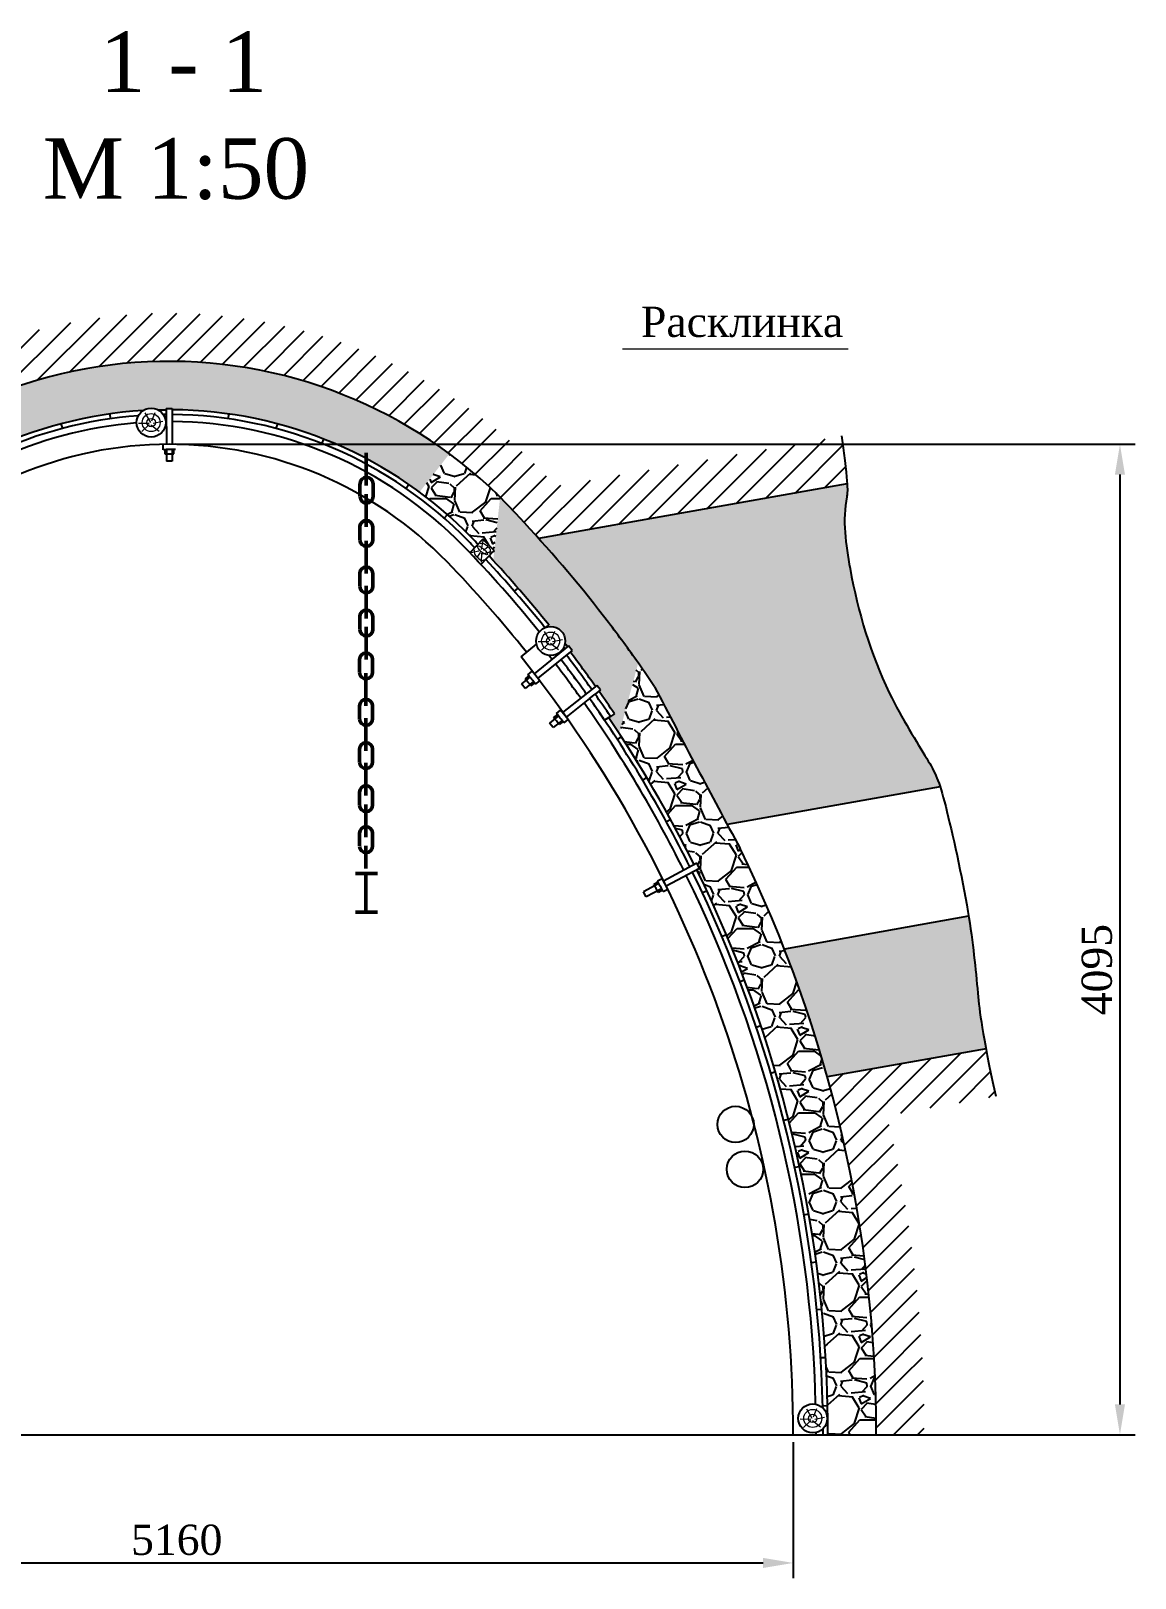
# Model space of a CAD drawing. Header units: millimetres. Extents: x -46762 to 161452, y -66984 to 31524.
# Drawn here: x 270 to 4834, y -23144 to -16747 of the extents above; entities that cross this region are included whole.
import ezdxf

# ---------------------------------------------------------------- set-up
doc = ezdxf.new("R2010")
doc.units = ezdxf.units.MM
doc.header["$LTSCALE"] = 0.5
doc.styles.get("Standard").update_dxf_attribs({"font": 'TIMES.TTF'})
doc.dimstyles.new('ISO-25', dxfattribs={"dimscale": 50, "dimtxt": 2.5, "dimasz": 2.5, "dimexe": 1.25, "dimexo": 0.625, "dimtad": 1, "dimdec": 0, "dimtxsty": 'Standard', "dimcen": 2.5, "dimadec": 0, "dimazin": 0, "dimtfac": 1, "dimtdec": 0, "dimtmove": 0, "dimatfit": 3, "dimfxl": 1, "dimarcsym": 0})
pattern_1 = [(228.0128, (169.7218929837644, 254), (-2032.001726589601, -2286.002808951258), [34.1721, -3383.05]), (184.9697, (146.8618929837644, 228.6), (3048.004930617913, 253.9982075387458), [58.6405, -5805.4]), (132.5104, (88.4418929837644, 223.52), (2539.998151833169, -2794.002729246041), [41.34819999999999, -4093.47]), (267.2737, (-10.61810701623559, 160.02), (253.9988970828173, 5079.998365336643), [53.40049999999999, -5286.639999999999]), (292.8337, (-13.15810701623559, 106.68), (-1270.003605550191, 3048.001733005111), [52.3634, -5183.98]), (357.2737, (7.16189298376441, 58.42), (-5079.998365336643, 253.9988970828175), [53.40049999999999, -5286.639999999999]), (37.6942, (60.50189298376442, 55.88), (-3302.002086123993, -2539.997735698489), [70.61939999999998, -6991.310000000001]), (72.2553, (116.3818929837644, 99.06), (1778.00355654672, 5588.00162060364), [66.672, -6600.53]), (121.4296, (136.7018929837644, 162.56), (-2032.000523526448, 3301.996115997269), [53.5813, -5304.55]), (175.2364, (108.7618929837644, 208.28), (2793.997805305446, -253.9976162721156), [61.1713, -2997.39]), (222.3974, (47.80189298376441, 213.36), (-3048.000091723971, -2793.996365063697), [79.1078, -7831.68]), (138.8141, (240.8418929837644, 157.48), (-1777.998867422474, 1523.997655712401), [27.0005, -2673.06]), (171.4692, (220.5218929837644, 175.26), (3301.99495955914, -508.0012800045699), [51.36819999999999, -5085.459999999999]), (225, (169.7218929837644, 182.88), (-5.329070518200751e-14, -253.9998268700197), [35.9209, -323.289]), (203.1986, (151.9418929837644, 213.36), (1270.004282559083, 508.0022274306265), [19.3441, -1915.06]), (291.8014, (134.1618929837644, 205.74), (-254.0001781894509, 762.0004908731864), [27.3566, -1340.48]), (30.9638, (144.3218929837644, 180.34), (761.9991954808227, 508.0003958660552), [44.432, -1436.63]), (161.5651, (182.4218929837644, 203.2), (508.0002318180981, -253.9996222465077), [32.1287, -771.0899999999999]), (16.38950000000001, (-13.15810701623559, 205.74), (2540.001401396935, 761.9984149967804), [45.00880000000001, -4455.88]), (70.3462, (30.02189298376442, 218.44), (-1015.997168867651, -2793.9960488545), [37.7599, -3738.219999999999]), (293.1986, (182.4218929837644, 254), (-508.0022274306264, 1270.004282559083), [38.688, -1895.72]), (343.6105, (197.6618929837644, 218.44), (-2540.001401396935, 761.9984149967811), [45.0088, -4455.879999999999]), (339.444, (-13.15810701623559, 48.26000000000001), (-1270.001576425591, 507.9993836050138), [43.4035, -2126.77]), (294.7751, (27.48189298376441, 33.02), (-1269.997040362684, 2793.998702615667), [36.36719999999999, -3600.36]), (66.80140000000002, (184.9618929837644, 0), (508.0022274306268, 1270.004282559083), [38.688, -1895.72]), (17.354, (200.2018929837644, 35.56), (-3302.000178185996, -1015.998467560563), [42.57829999999999, -4215.239999999999]), (69.444, (60.50189298376442, 0), (-507.9993836050144, -1270.001576425591), [21.7018, -2148.48]), (101.3099, (169.7218929837644, 0), (-253.9987462887348, 1015.996746090262), [12.9515, -1282.2]), (165.9638, (167.1818929837644, 12.7), (762.0005354697173, -253.9995604123641), [52.3634, -994.905]), (186.0090000000001, (116.3818929837644, 25.4), (2539.996254442795, 253.9994068547858), [48.5267, -4804.139999999999]), (303.6901, (144.3218929837644, 157.48), (-254.0000871307233, 507.999509923184), [36.6324, -879.178]), (353.1572, (164.6418929837644, 127), (4318.001785664343, -508.002275165484), [63.95569999999999, -6331.599999999999]), (60.94540000000001, (228.1418929837644, 119.38), (-1015.997636582909, -1777.995761083413), [26.1508, -2588.94]), (90, (240.8418929837644, 142.24), (-254, 254), [15.24, -238.76]), (120.2564, (111.3018929837644, 33.02), (1015.997846683611, -1777.999103247756), [35.2867, -3493.39]), (48.01279999999999, (93.5218929837644, 63.5), (2032.001726589601, 2286.002808951258), [68.3443, -3348.88]), (0, (139.2418929837644, 114.3), (254, 254), [66.04, -187.96]), (325.3048, (205.2818929837644, 114.3), (-2539.995599095369, 1778.000169048476), [40.161, -3975.93]), (254.0546, (238.3018929837644, 91.44), (-254.0006479701474, -1016.002420320363), [36.9829, -1812.17]), (207.646, (228.1418929837644, 55.88), (-4825.998304902272, -2540.001597472339), [60.2145, -5961.25]), (175.4261, (174.8018929837644, 27.94), (-3302.000760474751, 253.9987711219462), [63.70289999999999, -6306.579999999999]), (175.4261, (174.8018929837644, 27.94), (-3302.000760474751, 253.9987711219462), [63.70289999999999, -6306.579999999999])]
pattern_2 = [(45, (-13.15810701623559, 0), (-49.99999991609842, 49.99999991609842), [])]

# ---------------------------------------------------------------- blocks, each defined once
blk = doc.blocks.new('*D26')
at = {"color": 0, "lineweight": -2}
for p, q in [((872.5995137387073, -18456.24715685243), (4834.300259120523, -18456.24715685243)), ((4771.800259120523, -18581.24715685243), (4771.800259120523, -22426.24715685242)), ((872.5995137387073, -22551.24715685242), (4834.300259120522, -22551.24715685242))]:
    blk.add_line(p, q, dxfattribs=at)
at = {"color": 0}
for points in [[(4750.96692578719, -18581.24715685243), (4792.633592453856, -18581.24715685243), (4771.800259120523, -18456.24715685243)], [(4750.96692578719, -22426.24715685242), (4792.633592453856, -22426.24715685242), (4771.800259120522, -22551.24715685242)]]:
    blk.add_solid(points, dxfattribs=at)
at = {"layer": 'Defpoints', "color": 0}
for p in [(841.3495137387073, -18456.24715685243), (841.3495137387073, -22551.24715685242), (4771.800259120522, -22551.24715685242)]:
    blk.add_point(p, dxfattribs=at)
at = {"color": 0, "lineweight": 15, "insert": (4676.788543186857, -20628.2854177612), "char_height": 125, "attachment_point": 5, "rotation": 90}
blk.add_mtext('4095', dxfattribs=at)
blk = doc.blocks.new('*D27')
at = {"color": 0, "lineweight": -2}
for p, q in [((-1738.650486261311, -22582.49715685242), (-1738.650486261311, -23144.02212011595)), ((3421.349513738725, -22582.49715685242), (3421.349513738725, -23144.02212011595)), ((-1613.650486261311, -23081.52212011595), (3296.349513738725, -23081.52212011595))]:
    blk.add_line(p, q, dxfattribs=at)
at = {"color": 0}
for points in [[(-1613.650486261311, -23060.68878678262), (-1613.650486261311, -23102.35545344928), (-1738.650486261311, -23081.52212011595)], [(3296.349513738725, -23060.68878678262), (3296.349513738725, -23102.35545344928), (3421.349513738725, -23081.52212011595)]]:
    blk.add_solid(points, dxfattribs=at)
at = {"layer": 'Defpoints', "color": 0}
for p in [(-1738.650486261311, -22551.24715685242), (3421.349513738725, -22551.24715685242), (3421.349513738725, -23081.52212011595)]:
    blk.add_point(p, dxfattribs=at)
at = {"color": 0, "lineweight": 15, "insert": (872.5493067541647, -22986.69064931566), "char_height": 125, "attachment_point": 5}
blk.add_mtext('5160', dxfattribs=at)

msp = doc.modelspace()

# ---------------------------------------------------------------- hatches: boundary and pattern name
h = msp.add_hatch()
h.set_pattern_fill('JIS_WOOD', color=256, scale=100, style=0)
h.set_pattern_definition(pattern_2)
edge = h.paths.add_edge_path()
edge.add_line((-2292.353780625987, -19463.2320483688), (-2726.512483673624, -19540.50821682856))
edge.add_spline(control_points=[(-2726.512483673623, -19540.50821682856), (-2705.440883752415, -19658.89424289674), (-2700.299411474011, -19712.04364160295), (-2701.42350272743, -19739.18597759902)], knot_values=[6.856157176669029, 6.856157176669029, 6.856157176669029, 6.856157176669029, 7.471717342654045, 7.471717342654045, 7.471717342654045, 7.471717342654045], degree=3, periodic=0)
edge.add_line((-2701.42350272743, -19739.18597759902), (-2044.430364857362, -19622.24737417459))
edge.add_line((-2044.430364857362, -19622.24737417459), (-2292.353780625987, -19463.2320483688))
h.paths.add_polyline_path([(-1149.752176267627, -19435.3489711892), (-1667.44888025809, -19352.00484962056), (-2292.353780625988, -19463.2320483688), (-2044.430364857354, -19622.24737417459), (-1169.532675020648, -19466.52380859757, 9.443227991601083e-05), (-1165.361444899602, -19458.37198033941, -0.001256160446215782)])
h.paths.add_polyline_path([(-885.2665031379584, -19079.30329660025, -0.0021483150070553), (-859.2197846717631, -19047.03685282438), (-998.950187520285, -18901.92344530489, 0.009528165634362176), (-1134.805769113903, -19073.01894913836, 0.03860197828573808), (-1276.705959580103, -19282.45628235515), (-1667.448880258098, -19352.00484962056), (-1149.752176267626, -19435.3489711892, -0.005158834354445834), (-1084.441459438075, -19341.6300030397, -0.01535532644743521)])
h.paths.add_polyline_path([(-660.9731409076194, -18818.60895994463), (-879.835965162406, -18762.26073204558, 0.008005262460198384), (-998.950187520285, -18901.92344530489), (-859.2197846717622, -19047.03685282438, -0.01567328875243226)])
h.paths.add_polyline_path([(-58.48760342114826, -18334.2051702041), (-58.48760342114826, -18111.37709786623, 0.1068924756798841), (-787.4445949579148, -18659.88829523641, 0.006013825029234316), (-879.8359651624078, -18762.26073204557), (-660.9731409076203, -18818.60895994463, -0.00462767003023524), (-599.7361848711632, -18753.5804920756, -0.08890661508683811)])
h.paths.add_polyline_path([(101.9015239279305, -18045.09614337182, 0.02011293871801803), (-58.48760342114849, -18111.37709786623), (-58.48760342114849, -18334.2051702041, -0.03658671929618306), (201.7691565105368, -18221.48661821235)])
h.paths.add_polyline_path([(1174.974809495013, -17939.37607463665, 0.05457416053127295), (709.0754656185603, -17917.33328250772, 0.07225544187139069), (101.901523927932, -18045.09614337182), (201.7691565105381, -18221.48661821235, -0.08589044668918588), (854.6914871446144, -18113.29296497202, -0.02566984642388013), (1054.667583432699, -18125.13559771409)])
h.paths.add_polyline_path([(1375.596512608083, -17980.90883238552, 0.02391423826066521), (1174.974809495012, -17939.37607463665), (1054.667583432696, -18125.13559771409, -0.04955850611083492), (1432.284417186691, -18205.43055102066)])
h.paths.add_polyline_path([(1375.596512608083, -17980.90883238552), (1432.284417186692, -18205.43055102066, -0.0821888849504107), (1999.931368368467, -18495.60685999557), (2122.700693633222, -18338.51956287593, 0.09754581676990039)])
h.paths.add_polyline_path([(2236.374234691832, -18429.48505579312, 0.01698925028137538), (2122.700693633223, -18338.51956287593), (1999.931368368466, -18495.60685999557, -0.03535196682693502), (2209.523296388624, -18674.75523415981)])
h = msp.add_hatch()
h.set_pattern_fill('GRAVEL', color=256, scale=10, style=0)
h.set_pattern_definition(pattern_1)
h.paths.add_polyline_path([(1999.931368368466, -18495.60685999557, 0.08218888495041062), (1432.284417186692, -18205.43055102066), (1491.240972883253, -18438.93763349616, -0.06350096472885206), (1876.310685814993, -18653.78349612622)])
h.paths.add_polyline_path([(1432.284417186692, -18205.43055102066, 0.04955850611083491), (1054.667583432697, -18125.13559771409), (931.3317831625321, -18315.57136941656, -0.08279827322002213), (1491.240972883253, -18438.93763349616)])
h.paths.add_polyline_path([(1054.667583432697, -18125.13559771409, 0.02566984642370949), (854.6914871459437, -18113.29296497204, 0.08589044668935851), (201.7691565105378, -18221.48661821235), (302.1117621783916, -18398.71601078705, -0.06335832113819156), (733.6673288585414, -18316.57662854559, -0.2736805203015573), (794.6931703989451, -18313.44007625049, 0.002713366432953939), (829.1947194304494, -18313.29003723035), (829.1795131363938, -18308.87715963235), (853.080231437245, -18308.87715963235), (853.0984020384777, -18313.28675466155, -0.0112272815939816), (931.3317831625321, -18315.57136941656)])
h.paths.add_polyline_path([(302.1117621783922, -18398.71601078705), (201.7691565105368, -18221.48661821235, 0.03658671929618287), (-58.48760342114838, -18334.2051702041), (-58.48760342114838, -18563.5666928592, -0.05714157641611951)])
h.paths.add_polyline_path([(-58.48760342114838, -18563.5666928592), (-58.48760342114815, -18334.2051702041, 0.08890661508682592), (-599.7361848710997, -18753.58049207553, 0.004627670030240152), (-660.9731409076217, -18818.60895994463), (-473.3347249286788, -18866.91817948524), (-472.1244182538668, -18865.62356673835), (-470.1048329661265, -18867.74974459464), (-440.2083838251363, -18875.4468577764, -0.07116704708424075)])
h.paths.add_polyline_path([(-493.8965592613331, -18931.60423282323), (-514.3621460024474, -18910.80343881635), (-473.3347249286761, -18866.91817948523), (-660.9731409076207, -18818.60895994463, 0.01567328875243234), (-859.2197846717618, -19047.03685282439), (-719.4122194280812, -19192.23039536006, -0.01674852804763403)])
h.paths.add_polyline_path([(-712.4433056976504, -19215.10554569275), (-729.3417308469611, -19204.55290891902, -0.0007688273582358811), (-719.4122194280785, -19192.23039536006), (-859.2197846717627, -19047.03685282438, 0.002148315007060568), (-885.2665031380207, -19079.30329660033, 0.01535532644773944), (-1084.441459441918, -19341.6300030451, 0.005158834354146529), (-1149.752176267625, -19435.3489711892), (-939.5603105098661, -19469.18781211174), (-927.021496986897, -19453.33468243172), (-921.5443427560476, -19457.6667617702, -0.008269184422822208), (-816.8643926656832, -19315.73953158288), (-823.1531555534353, -19310.76552160939), (-808.2647394482643, -19291.94173171788), (-786.5688811513505, -19309.10177058064, -0.0002263584210774982), (-783.6316091134827, -19305.29310908245, -0.1536795557630879), (-794.4508827770442, -19270.92370179893, -0.5290145439488241)])
h.paths.add_polyline_path([(2309.977525197875, -18781.43754588325, 0.01877110490225179), (2209.523296388624, -18674.75523415981), (2180.885065030266, -18936.35145973869, -0.015971959218749), (2401.147503945093, -19190.72803596839), (2522.925467787004, -19023.78993805125, 0.01472471085956862)])
h.paths.add_polyline_path([(2657.85510535558, -19193.51846862215, 0.009895117298773766), (2522.925467787002, -19023.78993805125), (2401.147503945092, -19190.72803596839, -0.0008364754691471786), (2412.231554837897, -19204.43376134788), (2398.752474301966, -19212.85110436551, -0.5154483100203138), (2478.360868887515, -19269.55657907278, -0.03962206809841685), (2477.609673380424, -19279.02120617378, -0.0008156559735097356), (2488.26325423149, -19292.79466579013), (2492.143566858787, -19289.64721812726), (2507.262431222347, -19308.28642251895), (2498.98033471802, -19315.00430012057, -0.008701968164894505), (2603.858800606456, -19457.22317639861), (2608.842460273803, -19453.26042257283), (2623.779514420307, -19472.04564052272), (2617.754461795726, -19476.83645729839, -0.005889530010157583), (2682.181452820967, -19570.10447727349), (2665.59940407605, -19581.28641178509), (2658.081297712077, -19586.3561697085, -0.003730074393288743), (2701.801161187188, -19652.24330364669), (2780.425816167037, -19360.47559704182, 0.009739684737776167)])
h = msp.add_hatch()
h.set_pattern_fill('JIS_WOOD', color=256, scale=100, style=0)
h.set_pattern_definition(pattern_2)
h.paths.add_polyline_path([(2865.257582519677, -18554.50739885875), (2440.297640311053, -18629.4277117381, 0.03335371454601618), (2236.374234691832, -18429.48505579312), (2209.523296388624, -18674.75523415981, -0.01877110490225183), (2309.977525197876, -18781.43754588325, -0.003947487004932683), (2368.464545016059, -18845.17624052875), (2695.247090067385, -18787.5645739055)])
h.paths.add_polyline_path([(3004.217422809656, -18530.00881986778), (2865.257582519679, -18554.50739885874), (2695.247090067388, -18787.5645739055), (2946.761206440633, -18743.22270913038)])
edge = h.paths.add_edge_path()
edge.add_spline(control_points=[(3644.206111353988, -18620.26337743278), (3642.109446358922, -18586.45335182247), (3635.922850477183, -18528.18610311973), (3621.316076483689, -18421.21450864306)], knot_values=[1.690036786645603, 1.690036786645603, 1.690036786645603, 1.690036786645603, 2.253640192480693, 2.253640192480693, 2.253640192480693, 2.253640192480693], degree=3, periodic=0)
edge.add_line((3621.316076483689, -18421.21450864306), (3004.217422809656, -18530.00881986779))
edge.add_line((3004.217422809656, -18530.00881986779), (2946.761206440633, -18743.22270913038))
edge.add_line((2946.761206440633, -18743.22270913038), (3644.206111353988, -18620.26337743278))
h = msp.add_hatch()
h.set_pattern_fill('GRAVEL', color=256, scale=10, style=0)
h.set_pattern_definition(pattern_1)
h.paths.add_polyline_path([(2209.523296388623, -18674.75523415981, 0.03535196682693493), (1999.931368368466, -18495.60685999557), (1876.310685814993, -18653.78349612622, -0.04138343957697469), (2093.145108613453, -18843.37590386704, -0.001703302032874129), (2118.318452223721, -18869.56855637971), (2138.594041402479, -18848.11322723266), (2184.363802228967, -18895.86913250495), (2163.6925153506, -18917.82191410037, -0.001199517652580083), (2180.885065030266, -18936.35145973869)])
h = msp.add_hatch(color=253)
h.paths.add_polyline_path([(2695.247090067388, -18787.5645739055), (2368.464545016058, -18845.17624052875, -0.01077659745839127), (2522.925467787002, -19023.78993805125)])
h.paths.add_polyline_path([(2946.761206440633, -18743.22270913038), (2695.247090067387, -18787.5645739055), (2522.925467787003, -19023.78993805125, -0.009895117298601997), (2657.855105353295, -19193.51846861916, -0.009739684737953272), (2780.425816167037, -19360.47559704183)])
edge = h.paths.add_edge_path()
edge.add_spline(control_points=[(3821.504987760224, -19490.37748385543), (3820.460929646987, -19488.26270011154), (3740.855500241616, -19326.11426137462), (3661.725490179993, -19054.33215048789), (3622.756186995284, -18759.73625996296), (3646.324679899787, -18654.42661140636), (3644.206111353988, -18620.26337743278)], knot_values=[2.253640192480692, 2.253640192480692, 2.253640192480692, 2.253640192480692, 2.396191259697293, 13.17190060651644, 19.12663813013647, 19.69612941783253, 19.69612941783253, 19.69612941783253, 19.69612941783253], degree=3, periodic=0)
edge.add_line((3644.206111353988, -18620.26337743278), (2946.761206440633, -18743.22270913038))
edge.add_line((2946.761206440633, -18743.22270913038), (2780.425816167036, -19360.47559704182))
edge.add_arc((-1565.938962181745, -22422.86588984141), 5316.871363114213, 35.158001535247706, 35.16801066170939, ccw=False)
edge.add_arc((-1308.955109011174, -22258.18597782747), 5011.959393928199, 33.96077039217681, 35.310535637683074, ccw=False)
edge.add_arc((34820.06756198583, -2984.494352661011), 35966.62071751757, 207.2602279953699, 208.1339884526317)
edge.add_line((3103.000131869976, -19944.01791528649), (3821.504987760218, -19490.37748385542))
h = msp.add_hatch()
h.set_pattern_fill('GRAVEL', color=256, scale=10, style=0)
h.set_pattern_definition(pattern_1)
h.paths.add_polyline_path([(2848.065502751568, -19458.37944883929, 0.005935759205545533), (2780.424979522559, -19360.47870174023), (2701.801161187187, -19652.2433036467, -0.02176061164223538), (2936.831213877429, -20048.93152725529), (3103.000131869969, -19944.01791528649, -0.003812517685094483)])
h.paths.add_polyline_path([(3201.98844733691, -20127.85688565223, -0.001451315684669763), (3103.000131869972, -19944.01791528649), (2936.831213877429, -20048.9315272553, -0.007720374396555207), (3011.81041618478, -20194.40001311056), (3022.786144036848, -20188.52727648881), (3034.108793849276, -20209.68850521558), (3022.428716347417, -20215.93811524732, -0.02323951436780838), (3218.610452137816, -20667.83194586165), (3353.853479215533, -20465.76135702108, 0.01683641712989142)])
h.paths.add_polyline_path([(3353.853479215533, -20465.76135702108), (3218.610452137816, -20667.83194586165, -0.02785199799142586), (3397.229436281307, -21230.43764716701), (3611.807944421268, -21264.54395943742, 0.03819310534533427)])
h.paths.add_polyline_path([(3611.807944421268, -21264.54395943742), (3397.229436281308, -21230.43764716701, -0.023383014304068), (3498.120451082116, -21715.74114049796), (3689.092262365349, -21644.24738248961, 0.01761068326837443)])
h.paths.add_polyline_path([(3689.092262365349, -21644.2473824896), (3498.120451082114, -21715.74114049796, -0.02166301094849761), (3550.771007646445, -22171.96738831686), (3756.585799853166, -22259.00643153797, 0.02812110491248623)])
h = msp.add_hatch(color=253)
edge = h.paths.add_edge_path()
edge.add_spline(control_points=[(3904.886453275738, -19642.4467659115), (3877.416731558691, -19596.04192502823), (3847.997744729507, -19544.04030758385), (3821.504978373942, -19490.37748978161)], knot_values=[19.69613672661081, 19.69613672661081, 19.69613672661081, 19.69613672661081, 23.31392890785401, 23.31392890785401, 23.31392890785401, 23.31392890785401], degree=3, periodic=0)
edge.add_line((3821.504978373945, -19490.37748978161), (3103.000131869969, -19944.01791528649))
edge.add_arc((34820.06756198801, -2984.4943526651), 35966.62071751758, 208.1339884526243, 208.2854831766326)
edge.add_line((3147.953315690283, -20027.82105279115), (3713.729918692629, -19928.05937262825))
edge.add_line((3713.729918692629, -19928.05937262825), (3904.88645327574, -19642.4467659115))
edge = h.paths.add_edge_path()
edge.add_spline(control_points=[(4028.509476519575, -19872.55524360787), (4012.690118888385, -19823.51356984325), (3987.890336947707, -19777.84993246895), (3930.585346004901, -19685.86012991485), (3904.886453275738, -19642.4467659115)], knot_values=[23.31392890785401, 23.31392890785401, 23.31392890785401, 23.31392890785401, 28.01313653641975, 31.39770861690331, 31.39770861690331, 31.39770861690331, 31.39770861690331], degree=3, periodic=0)
edge.add_line((3904.886453275741, -19642.4467659115), (3713.729918692628, -19928.05937262825))
edge.add_line((3713.729918692628, -19928.05937262825), (4028.509476519576, -19872.55524360788))
h = msp.add_hatch(color=253)
edge = h.paths.add_edge_path()
edge.add_spline(control_points=[(4218.112559699401, -20956.09237749208), (4195.343896441209, -20835.79501221635), (4180.072314987082, -20685.88298931461), (4166.563450119837, -20532.90317444192), (4146.844684162277, -20410.17419026989)], knot_values=[40.3338281079654, 40.3338281079654, 40.3338281079654, 40.3338281079654, 43.56418840867772, 49.1960719581348, 49.1960719581348, 49.1960719581348, 49.1960719581348], degree=3, periodic=0)
edge.add_line((4146.844684162276, -20410.17419026989), (3385.371843122174, -20544.44239722199))
edge.add_arc((-1738.120821198822, -22551.17806300209), 5502.469001608727, 15.595990679790987, 21.388956087326505, ccw=False)
edge.add_line((3561.754877995546, -21071.82594577173), (4218.112559699402, -20956.09237749208))
h = msp.add_hatch()
h.set_pattern_fill('JIS_WOOD', color=256, scale=100, style=0)
h.set_pattern_definition(pattern_2)
edge = h.paths.add_edge_path()
edge.add_spline(control_points=[(4258.195138280552, -21152.11005980901), (4240.780592580304, -21071.22741482287), (4227.862544297844, -21007.60853872503), (4218.084239008975, -20956.09737119392)], knot_values=[49.19570011286139, 49.19570011286139, 49.19570011286139, 49.19570011286139, 50.58035950826422, 50.58035950826422, 50.58035950826422, 50.58035950826422], degree=3, periodic=0)
edge.add_line((4218.084239008974, -20956.09737119392), (3561.754877995547, -21071.82594577173))
edge.add_arc((-1738.12082119884, -22551.17806300207), 5502.469001608739, 13.52257725318941, 15.595990679790873, ccw=False)
edge.add_line((3611.807944421267, -21264.54395943742), (3825.043016776438, -21298.43673848501))
edge.add_arc((-1738.120821198823, -22551.17806300219), 5702.469001608751, 12.69047475942392, 13.38360303811668)
edge.add_line((3809.481440878826, -21231.23039127438), (4258.195138280553, -21152.11005980901))
h.paths.add_polyline_path([(3825.043016776437, -21298.43673848501), (3611.807944421267, -21264.54395943742, -0.01761068326837428), (3689.09226236535, -21644.2473824896), (3879.79978484411, -21572.85256578418, 0.0122695842864682)])
h.paths.add_polyline_path([(3879.799784844108, -21572.85256578418), (3689.092262365349, -21644.2473824896, -0.02812110491248607), (3756.585799853166, -22259.00643153797), (3960.630414592737, -22345.29686698692, 0.03408893924918257)])
h = msp.add_hatch()
h.set_pattern_fill('GRAVEL', color=256, scale=10, style=0)
h.set_pattern_definition(pattern_1)
h.paths.add_polyline_path([(3756.585799853166, -22259.00643153797), (3550.771007646445, -22171.96738831686, -0.01264951235018519), (3563.181074603603, -22439.93183797361, -0.005248185802450601), (3564.349513738727, -22551.24715685242), (3764.349513738725, -22551.24715685242, 0.005248136141682134), (3763.137030449629, -22435.73472910521, 0.008035533703969422)])
h = msp.add_hatch()
h.set_pattern_fill('JIS_WOOD', color=256, scale=100, style=0)
h.set_pattern_definition(pattern_2)
h.paths.add_polyline_path([(3959.858138108212, -22344.9702713832), (3756.585799853166, -22259.00643153797, -0.01328473598486032), (3764.348179976105, -22551.24715685242), (3963.09303215914, -22551.24715685242, 0.009179308840860947)])

# ---------------------------------------------------------------- linework, layer by layer
at = {"lineweight": 15}
for p, q in [((2714.901719677522, -18061.30465157198), (3648.705495403641, -18061.30465157198)), ((2137.851633130133, -18855.16758825847), (2131.488133657052, -18891.61892517163)), ((2089.992814180817, -18903.6577591994), (2121.107675142496, -18896.63383770252)), ((2127.471174615578, -18903.6577591994), (2113.749878878382, -18924.72191380816)), ((2183.629057458978, -18896.55773887802), (2130.083273327448, -18953.5084251309)), ((2132.164255475885, -18906.66366276577), (2131.488133657052, -18944.11950416119)), ((2136.512646782006, -18909.67717621401), (2173.659574952119, -18899.97457609583)), ((2140.184916269293, -18894.28999390961), (2158.267860605059, -18879.5800911424))]:
    msp.add_line(p, q, dxfattribs=at)
for p, q in [((595.5348924625046, -18330.63657307066), (597.6382153922833, -18350.570222888)), ((829.1795131363938, -18308.87715963235), (853.080231437245, -18308.87715963235)), ((829.1795131363938, -18308.87715963235), (829.6875351879789, -18456.30552860443)), ((853.080231437245, -18308.87715963235), (853.685807736194, -18455.836866878)), ((1087.164135014169, -18330.63657307066), (1085.060812084401, -18350.5702228879)), ((393.5160411905104, -18371.7137576555), (399.9546567561264, -18390.74435582527)), ((1289.182986286163, -18371.7137576555), (1282.744370720608, -18390.74435582509)), ((816.7793362512311, -18478.61036022838), (816.2412937664085, -18456.61694052419)), ((866.45175690209, -18455.63306075148), (816.2472705753244, -18456.86125295337)), ((823.022082029358, -18478.4823625527), (823.022082029358, -18496.23296720149)), ((829.778204047936, -18478.30881560132), (829.9755121734888, -18526.19104683817)), ((853.7764700703447, -18477.83857021654), (853.9753084144577, -18526.09215097035)), ((860.5219890715416, -18496.23296720149), (860.5219890715416, -18477.64992192564)), ((1479.090267856909, -18434.08235296717), (1472.661317419094, -18453.07080768375)), ((823.022082029358, -18496.23296720149), (860.5219890715416, -18496.23296720149)), ((853.9753084144577, -18526.09215097035), (829.9755121734888, -18526.19104683817)), ((1661.524178329491, -18518.2736510849), (1650.996008655055, -18535.32587247586)), ((1832.302872819758, -18622.35023005038), (1821.605371375143, -18639.26887417854)), ((3644.206111353988, -18620.26337743278), (2368.464545016058, -18845.17624052875)), ((1991.685124907194, -18746.75225401891), (1977.998152016115, -18761.34991262784)), ((2138.594041402478, -18848.11322723266), (2084.809213566853, -18905.02753804043)), ((2138.594041402478, -18848.11322723266), (2184.363802228966, -18895.86913250495)), ((2130.086221249706, -18953.51159510423), (2184.363802228966, -18895.86913250495)), ((2268.242206798921, -19063.71294625631), (2284.202941999367, -19051.57268444007)), ((2398.752474301968, -19212.85110436551), (2412.231554837897, -19204.43376134788)), ((2295.848619323436, -19334.35160880676), (2359.943373253412, -19283.24585238586)), ((2492.143566858788, -19289.64721812726), (2349.773491118133, -19405.12821288009)), ((2507.262431222346, -19308.28642251894), (2365.090352136297, -19423.60681575137)), ((2507.262431222346, -19308.28642251894), (2492.143566858788, -19289.64721812726)), ((2332.863608970359, -19418.84436777722), (2297.985187778516, -19447.13538858122)), ((2328.194193116468, -19413.5603589206), (2312.414761627287, -19425.49234576304)), ((2348.089740109202, -19437.3965646019), (2313.104052142074, -19465.77459297291)), ((2324.574860651585, -19408.8188332942), (2341.512624353248, -19394.77916945254)), ((2351.846846718302, -19442.23597438633), (2336.167772840389, -19454.42117540795)), ((2373.372881402968, -19433.59904385256), (2341.32447234005, -19394.93512811764)), ((2356.299279396074, -19447.47319660184), (2373.372881402968, -19433.59904385256)), ((2313.104052142074, -19465.77459297291), (2297.985187778516, -19447.13538858122)), ((2608.842460273802, -19453.26042257284), (2467.864183187606, -19565.35921024383)), ((2579.389424370304, -19507.34239249088), (2483.090661968156, -19583.91429237942)), ((2579.334820213438, -19507.38581095165), (2602.125926790625, -19489.26347700212)), ((2623.779514420306, -19472.04564052272), (2602.125926790625, -19489.26347700212)), ((2623.779514420306, -19472.04564052272), (2608.842460273802, -19453.26042257284)), ((2446.105252902355, -19573.70741419889), (2430.267645267827, -19585.79210276949)), ((2442.356679922971, -19569.03268145883), (2459.294443624633, -19554.99301761715)), ((2491.154700674354, -19593.81289201719), (2459.106291611345, -19555.14897628227)), ((2475.972490463385, -19574.24309839625), (2475.346164410797, -19574.74112116001)), ((2682.181452820968, -19570.10447727349), (2665.59940407605, -19581.28641178509)), ((2450.641681058817, -19579.05367189569), (2413.163106629229, -19608.85473659889)), ((2428.100160775733, -19627.63995454877), (2413.163106629229, -19608.85473659889)), ((2465.869399406795, -19597.60776838993), (2428.100160775733, -19627.63995454877)), ((2469.752916087958, -19602.31130559149), (2454.034714460385, -19614.73947347141)), ((2474.08109866746, -19607.68704476645), (2491.154700674354, -19593.81289201719)), ((2665.59940407605, -19581.28641178509), (2641.497689741203, -19597.53915566782)), ((2711.182943679843, -19666.66456198808), (2693.961785667865, -19676.87114687334)), ((2815.878187149555, -19834.98546786296), (2798.248374716992, -19844.47089619581)), ((4028.509476519576, -19872.55524360788), (3147.953315690287, -20027.82105279115)), ((2914.829223611841, -20008.24438176833), (2896.885640738928, -20017.10157790949)), ((3022.786144036849, -20188.52727648881), (2885.261357847497, -20262.11208645649)), ((3034.108793849276, -20209.68850521558), (2896.209812596948, -20283.47353416459)), ((3034.108793849276, -20209.68850521558), (3022.786144036849, -20188.52727648881)), ((2866.062756798778, -20272.38460131698), (2802.356678133032, -20306.47154536755)), ((2862.94493280231, -20266.31070554843), (2845.402373612905, -20275.89799622462)), ((2860.400439953804, -20261.30386068016), (2879.978706292326, -20251.26934588467)), ((2902.667058251604, -20296.0722175904), (2879.761222432438, -20251.38081361994)), ((2890.994651722025, -20272.65419268615), (2890.735585222223, -20272.79281031055)), ((2813.679327945369, -20327.63277409433), (2802.356678133032, -20306.47154536755)), ((2876.910485330876, -20293.79994417931), (2813.679327945369, -20327.63277409433)), ((2879.881061958071, -20299.86267522819), (2862.30001696245, -20309.26496930714)), ((2882.992058629583, -20305.91571239024), (2902.667058251604, -20296.0722175904)), ((3045.333697461185, -20309.91176698025), (3063.897087136117, -20302.39282514311)), ((4146.352186519395, -20407.11794824764), (3385.26081818255, -20544.15895723483)), ((3126.392872584971, -20491.77098157239), (3144.590326831372, -20483.45409144693)), ((3200.85051025143, -20677.36911774474), (3219.680616356662, -20670.65089787146)), ((3268.283894692034, -20865.8103871017), (3287.123586664276, -20859.08759939282)), ((4218.112559699402, -20956.09237749208), (3561.754877995547, -21071.82594577173)), ((3328.529355286822, -21056.66445475506), (3347.395385165085, -21049.93226858303)), ((3381.858391197019, -21251.06338681419), (3401.484570601164, -21247.0920291141)), ((3427.30470643183, -21445.35568519384), (3447.011420007346, -21441.86243874281)), ((3465.473813518557, -21641.75319181412), (3485.169424416858, -21638.26157006445)), ((3496.17415582928, -21839.41854927788), (3515.886152987668, -21835.92410235511)), ((3518.892905596357, -22033.24476039642), (3538.883795779775, -22032.14069882872)), ((3534.691118271569, -22231.93959054216), (3554.702067333143, -22231.48542365356)), ((3542.995830904376, -22431.65961414612), (3562.990706228885, -22431.20688826044)), ((-2036.650486261311, -22551.24715685242), (4771.800259120522, -22551.24715685242))]:
    msp.add_line(p, q)
at = {"lineweight": 9}
for p, q in [((740.5929490504532, -18326.66428734523), (763.4324098939869, -18365.56924681212)), ((740.5929490504532, -18326.66428734523), (763.4324098939869, -18365.56924681212)), ((782.6431713513484, -18326.66428734523), (768.6226857967013, -18360.90039372834)), ((782.6431713513484, -18326.66428734523), (768.6226857967013, -18360.90039372834)), ((714.6359523564497, -18368.6807407525), (758.7645318907489, -18369.19986046709)), ((714.6359523564497, -18368.6807407525), (758.7645318907489, -18369.19986046709)), ((758.7645318907489, -18374.90695297969), (728.65082072921, -18403.95508656479)), ((758.7645318907489, -18374.90695297969), (728.65082072921, -18403.95508656479)), ((766.0275478449803, -18375.94519240851), (799.253177675102, -18401.36271233864)), ((766.0275478449803, -18375.94519240851), (799.253177675102, -18401.36271233864)), ((774.8577574976407, -18369.19986046709), (815.3464032819938, -18360.90039372834)), ((774.8577574976407, -18369.19986046709), (815.3464032819938, -18360.90039372834)), ((2392.123013107896, -19229.64239929137), (2414.96247395143, -19268.54735875826)), ((2434.173235408792, -19229.64239929137), (2420.152749854145, -19263.87850567448)), ((2366.166016413893, -19271.65885269864), (2410.294595948192, -19272.17797241323)), ((2406.071970378428, -19281.95827234195), (2380.180884786653, -19306.93319851093)), ((2410.294595948192, -19277.88506492583), (2406.071970378428, -19281.95827234195)), ((2417.557611902424, -19278.92330435465), (2450.783241732545, -19304.34082428478)), ((2426.387821555084, -19272.17797241323), (2466.876467339437, -19263.87850567448)), ((3475.62681083827, -22443.94138928987), (3498.466271681804, -22482.84634875676)), ((3517.677033139165, -22443.94138928987), (3503.656547584518, -22478.17749567298)), ((3449.669814144267, -22485.95784269714), (3493.798393678566, -22486.47696241173)), ((3493.798393678566, -22492.18405492433), (3463.684682517027, -22521.23218850942)), ((3501.061409632797, -22493.22229435315), (3534.287039462919, -22518.63981428327)), ((3509.891619285458, -22486.47696241173), (3550.380265069811, -22478.17749567298))]:
    msp.add_line(p, q, dxfattribs=at)
at = {"linetype": 'Continuous', "lineweight": 50}
for p, q in [((1656.260093492274, -18491.77003383277), (1656.260093492274, -18626.94704570343)), ((1656.260093492274, -18662.78068091804), (1656.260093492274, -18797.95769278888)), ((1655.135704636345, -18854.90837349978), (1655.135704636345, -18990.08538537062)), ((1655.135704636345, -19040.79233848504), (1655.135704636345, -19175.9693503557)), ((1655.135704636345, -19210.54132095574), (1655.135704636345, -19345.71833282657)), ((1654.011315780415, -19402.66901353748), (1654.011315780415, -19537.84602540832)), ((1654.011315780415, -19588.55297852274), (1654.011315780415, -19723.7299903934)), ((1654.011315780415, -19772.92569014585), (1654.011315780415, -19908.10270201651)), ((1654.011315780415, -19945.20837487248), (1654.011315780415, -20080.38538674314)), ((1654.011315780415, -20116.67813507479), (1654.011315780415, -20210.37445964935)), ((1611.577218712258, -20231.25667988875), (1702.843570862988, -20231.25667988875)), ((1654.179441544838, -20231.25667988875), (1654.179441544838, -20391.25667988875)), ((1611.577218712258, -20391.25667988875), (1702.843570862988, -20391.25667988875))]:
    msp.add_line(p, q, dxfattribs=at)
at = {"lineweight": 50}
for p, q in [((1630.017877955808, -18672.50520106959), (1630.017877955808, -18619.61639638916)), ((1684.0876182910476, -18672.50520106959), (1684.0876182910476, -18619.61639638916)), ((1628.893489099879, -18850.78623794156), (1628.893489099879, -18797.89743326089)), ((1682.9632294351186, -18850.78623794156), (1682.9632294351186, -18797.89743326089)), ((1628.893489099879, -19043.02243738293), (1628.893489099879, -18990.13363270249)), ((1682.9632294351186, -19043.02243738293), (1682.9632294351186, -18990.13363270249)), ((1628.893489099879, -19221.52750572187), (1628.893489099879, -19168.63870104143)), ((1682.9632294351186, -19221.52750572187), (1682.9632294351186, -19168.63870104143)), ((1627.76910024395, -19398.54687797926), (1627.76910024395, -19345.65807329859)), ((1681.8388405791898, -19398.54687797926), (1681.8388405791898, -19345.65807329859)), ((1627.76910024395, -19590.78307742062), (1627.76910024395, -19537.89427274019)), ((1681.8388405791898, -19590.78307742062), (1681.8388405791898, -19537.89427274019)), ((1627.76910024395, -19769.28814575956), (1627.76910024395, -19716.39934107913)), ((1681.8388405791898, -19769.28814575956), (1681.8388405791898, -19716.39934107913)), ((1627.76910024395, -19947.79318100722), (1627.76910024395, -19894.90437632632)), ((1681.8388405791898, -19947.79318100722), (1681.8388405791898, -19894.90437632632)), ((1627.76910024395, -20117.14412885271), (1627.76910024395, -20064.25532417205)), ((1681.8388405791898, -20117.14412885271), (1681.8388405791898, -20064.25532417205))]:
    msp.add_line(p, q, dxfattribs=at)
for centre, radius in [((766.8308048300714, -18366.57846712664), 60), ((2418.360868887515, -19269.55657907278), 60), ((3182.845310339926, -21268.39209410362), 75), ((3221.622180255887, -21453.94699253626), 75), ((3501.864666617888, -22483.85556907128), 60)]:
    msp.add_circle(centre, radius)
at = {"lineweight": 9}
for centre, radius in [((766.8308048300714, -18366.57846712664), 37.19834444281821), ((766.8308048300714, -18366.57846712664), 37.19834444281821), ((766.8308048300714, -18366.57846712664), 17.45906705723387), ((766.8308048300714, -18366.57846712664), 17.45906705723387), ((2418.360868887515, -19269.55657907278), 37.19834444281821), ((2418.360868887515, -19269.55657907278), 17.45906705723387), ((3501.864666617888, -22483.85556907128), 37.19834444281821), ((3501.864666617888, -22483.85556907128), 17.45906705723387)]:
    msp.add_circle(centre, radius, dxfattribs=at)
for centre, radius, start, end in [((840.8247212443213, -20053.82081316964), 1940.5773926404, 89.59057859469968, 137.9308086363515), ((839.4195046071669, -20065.5087832282), 1952.275552912617, 41.12701905239059, 89.55179018272534), ((840.6950213841099, -20053.64763186425), 1740.365075936034, 93.52575848283435, 137.9320386775018), ((841.3495137387091, -20056.24715685244), 1723.000000000005, 94.23535292777947, 135.9015000000015), ((798.1199812881066, -15134.5375862088), 3178.904337067434, 269.938236002614, 270.5600922560305), ((841.3495137387072, -20056.24715685243), 1723, 90.40190103922245, 90.81515500652642), ((841.3495137387108, -20056.24715685243), 1722.999999999998, 44.09849999999855, 89.6065645661632), ((841.3495568077512, -20056.24695016008), 1742.999793016778, 44.09520237108897, 89.60656593523773), ((841.3495137387072, -20056.24715685243), 1694, 94.55429848459708, 135.9015000000016), ((841.3495137387072, -20056.24715685243), 1694, 90.4054013720096, 90.49620944967486), ((841.3495137387072, -20056.24715685243), 1694, 44.09849999999845, 89.59578699891989), ((841.3495137387072, -20056.24715685243), 1600, 90, 135.9015000000016), ((942.4367129377897, -23615.07356205165), 5138.000000000036, 90.84375477681475, 91.40139261365985), ((841.3495137387072, -20056.24715685243), 1600, 44.09849999999845, 90), ((-1697.378790798018, -22517.31582104586), 5478.657785460242, 37.34989958056345, 42.9920306897898), ((-1738.650486261311, -22551.24715685242), 5312.069645983351, 43.65686385935734, 44.05835329010136), ((-1738.650486501518, -22551.24715708303), 5332.069646316343, 43.66798559669869, 44.05835329008732), ((-1738.650486261311, -22551.24715685242), 5283.069645983351, 38.92283543238894, 44.05835329010136), ((-1738.650486261311, -22551.24715685242), 5312.069645983351, 38.91398595887131, 42.94238126041949), ((-1689.579965423455, -22510.30301252195), 5268.171338672175, 38.86719836646503, 42.9940056356112), ((-1738.650486261311, -22551.24715685242), 5189.069645983351, 38.56699999999449, 44.05835329010136), ((-1565.938962174825, -22422.86588985124), 5316.871363114215, 35.15800153536723, 37.40011140056376), ((-1738.650486261311, -22551.24715685242), 5312.069645983351, 37.62131139516151, 37.6636149471958), ((-1738.650485920329, -22551.24715658878), 5337.069645552338, 37.62798927412127, 37.81492381193558), ((-1534.096035405677, -22398.95296204402), 5077.050753796893, 35.40955169102522, 37.40384555046213), ((-1738.650486261311, -22551.24715685242), 5160.000000000036, 0, 38.56699999999449), ((-1738.650486261311, -22551.24715685242), 5254.000000000036, 37.60555479068918, 37.8260446950613), ((-1738.650486261311, -22551.24715685242), 5254.000000000036, 35.42486292091831, 37.34373187034271), ((-1738.650486261311, -22551.24715685242), 5283.000000000036, 37.61346695589127, 37.65493160076758), ((-1738.650486261311, -22551.24715685242), 5283.069645983351, 37.61348585304523, 37.65476547368682), ((-1738.650486261311, -22551.24715685242), 5283.000000000036, 35.44170401683998, 37.35308233752863), ((-1738.650486261311, -22551.24715685242), 5283.069645983351, 35.44174423929878, 37.35310466986317), ((-1738.650486261311, -22551.24715685242), 5312.069645983351, 35.45840075489814, 37.36235275463889), ((-1308.955109011151, -22258.18597782751), 5011.959393928199, 33.96077039217722, 35.31053563767286), ((-1631.162862032314, -22687.71850686402), 5118.000000000036, 39.17936470574545, 39.59840444241174), ((-1631.162862032314, -22687.71850686402), 5138.000000000036, 39.0976005066731, 39.65523834353952), ((-1738.650486261349, -22551.24715685245), 5283.000000000082, 26.38073102998557, 35.18101526753149), ((-1738.650486261311, -22551.24715685242), 5283.069645983351, 33.99335329010442, 35.18105893723175), ((-1738.650486261311, -22551.24715685242), 5312.069645983351, 33.99335329010442, 35.19914295851954), ((-1308.955109011151, -22258.18597782751), 4811.959393928199, 33.96077039217722, 35.31053563767286), ((34820.06756198627, -2984.494352661713), 35966.62071751765, 207.2602279953686, 208.4666052729894), ((-1513.381042760928, -22847.93235502865), 5138.000000000036, 39.0976005066731, 39.65523834353952), ((-1738.650486261311, -22551.24715685242), 5254.000000000036, 26.37096382418935, 35.16273079590862), ((-1513.381042760928, -22847.93235502865), 5118.000000000036, 39.17785626727373, 39.59715629411595), ((-1735.936999351194, -22549.48628063883), 5299.767622191446, 26.3833828829524, 33.99397119148479), ((-1738.120821198821, -22551.17806300209), 5502.469001608727, 359.9992805436954, 26.12979784377998), ((-1712.014671273308, -22604.8191797302), 5118.000000000036, 26.64912963517558, 27.06784062676652), ((-1712.014671273308, -22604.8191797302), 5138.000000000036, 26.57901593227805, 27.13665376913099), ((-1738.650486261311, -22551.24715685242), 5254.000000000036, 1.376208079192326, 26.10909399880428), ((-1738.650486261317, -22551.24715685241), 5283.000000000043, 1.202784544369319, 26.12030027546889), ((-1738.120821198826, -22551.1780630021), 5302.469001608733, 1.202158253561975, 26.12979784378001), ((-1738.650486270353, -22551.2471568525), 5303.000000009079, 9.433490398824945e-13, 1.202784544368272), ((-1738.650486261311, -22551.24715685242), 5254.000000000036, 0, 0.09732672209522224), ((-1738.650486261311, -22551.24715685242), 5283.000000000036, 0, 0.2707502569195383)]:
    msp.add_arc(centre, radius, start, end)
at = {"linetype": 'Continuous', "lineweight": 50}
for centre, radius, start, end in [((1657.384482348203, -18619.67665591685), 26.9764771566993, 0, 180), ((1657.468409343068, -18673.17058737056), 26.67062993197621, 181.8699488635653, 1.869948863565283), ((1656.260093492274, -18797.95769278888), 26.9764771566993, 0, 180), ((1656.344020487139, -18851.45162424258), 26.67062993197621, 181.8699488635653, 1.869948863565283), ((1656.260093492274, -18990.1938922302), 26.9764771566993, 0, 180), ((1656.344020487139, -19043.68782368409), 26.67062993197621, 181.8699488635653, 1.869948863565283), ((1656.260093492274, -19168.69896056913), 26.9764771566993, 0, 180), ((1656.344020487139, -19222.19289202283), 26.67062993197621, 181.8699488635653, 1.869948863565283), ((1655.135704636345, -19345.71833282657), 26.9764771566993, 0, 180), ((1655.219631631209, -19399.21226428028), 26.67062993197621, 181.8699488635653, 1.869948863565283), ((1655.135704636345, -19537.9545322679), 26.9764771566993, 0, 180), ((1655.219631631209, -19591.44846372178), 26.67062993197621, 181.8699488635653, 1.869948863565283), ((1655.135704636345, -19716.45960060682), 26.9764771566993, 0, 180), ((1655.219631631209, -19769.95353206053), 26.67062993197621, 181.8699488635653, 1.869948863565283), ((1655.135704636345, -19894.96463585415), 26.9764771566993, 0, 180), ((1655.219631631209, -19948.45856730804), 26.67062993197621, 181.8699488635653, 1.869948863565283), ((1655.135704636345, -20064.3155837), 26.9764771566993, 0, 180), ((1655.219631631209, -20117.80951515371), 26.67062993197621, 181.8699488635653, 1.869948863565283)]:
    msp.add_arc(centre, radius, start, end, dxfattribs=at)
at = {"lineweight": 15}
msp.add_ellipse((2136.340302004912, -18894.62482873727), major_axis=(20.75337144890769, -17.71438053740615), ratio=0.2739112630901874, dxfattribs=at)
msp.add_open_spline([(3621.316076483689, -18421.21450864306), (3650.682219289574, -18636.27521410577), (3621.486631474498, -18750.13881251967), (3661.725490179993, -19054.33215048789), (3773.694817526939, -19438.90508453936), (3995.016116042472, -19785.86429100934), (4036.542796896976, -19871.13875248067), (4155.649346010859, -20408.62169082997), (4181.583722030529, -20704.02411990965), (4200.157763778316, -20882.55284949803), (4258.195138280552, -21152.11005980901)], degree=3, knots=[1.690036786645603, 1.690036786645603, 1.690036786645603, 1.690036786645603, 2.823131480176759, 8.777869003796784, 19.55357835061593, 26.69850098833757, 33.48066382307582, 39.99255819157001, 45.96571165742248, 50.58035950826422, 50.58035950826422, 50.58035950826422, 50.58035950826422])
for points in [[(2127.007169443907, -18866.97812581419), (2136.512646782005, -18864.60384249089), (2145.540861658894, -18868.40878371308), (2154.569076535783, -18874.5803983767), (2160.26971147957, -18879.80077773404), (2168.35665872649, -18894.04647767091), (2167.402133804073, -18900.6975149286), (2166.924871345775, -18906.39731688001), (2165.506341254597, -18908.29217760924)], [(2103.250104746341, -18892.15161694314), (2101.818317365625, -18897.37199630048), (2103.250104746341, -18907.34094230297), (2107.996214770621, -18915.41502757768), (2114.651374636825, -18922.53787754611), (2129.380224457502, -18935.36052946596), (2139.840226715107, -18935.36052946596), (2144.122331567716, -18933.45805885487)]]:
    msp.add_spline(points, degree=3, dxfattribs=at)

# ---------------------------------------------------------------- texts
at = {"char_height": 250, "attachment_point": 1}
for s, insert, width in [('{\\fTimes New Roman|b0|i0|c204|p18;1 - 1}', (554.6297148840204, -16749.15578369926), 18457.16597580831), ('{\\fTimes New Roman|b0|i0|c204|p18;М 1:50}', (318.7657651535956, -17190.7417097203), 31183.02995083504)]:
    msp.add_mtext(s, dxfattribs=dict(at, insert=insert, width=width))
at = {"lineweight": 15, "insert": (2791.847034132017, -17887.31229934505), "char_height": 125, "width": 2308.028001408093, "attachment_point": 1}
msp.add_mtext('{\\fTimes New Roman|b0|i0|c204|p18;Расклинка}', dxfattribs=at)

# ---------------------------------------------------------------- dimensions: what is measured, and where the dimension line sits
at = {"lineweight": 15}
dim = msp.add_linear_dim(base=(4771.800259120522, -22551.24715685242), p1=(841.3495137387073, -18456.24715685243), p2=(841.3495137387073, -22551.24715685242), angle=90, dimstyle='ISO-25', dxfattribs=at)
dim.commit()
dim.dimension.update_dxf_attribs({"geometry": '*D26', "text_midpoint": (4771.800259120527, -20628.2854177612), "dimtype": 160})
dim = msp.add_linear_dim(base=(3421.349513738725, -23081.52212011595), p1=(-1738.650486261311, -22551.24715685242), p2=(3421.349513738725, -22551.24715685242), dimstyle='ISO-25', dxfattribs=at)
dim.commit()
dim.dimension.update_dxf_attribs({"geometry": '*D27', "text_midpoint": (872.5493067541647, -23081.52212011595), "dimtype": 160})

doc.saveas('drawing.dxf')
